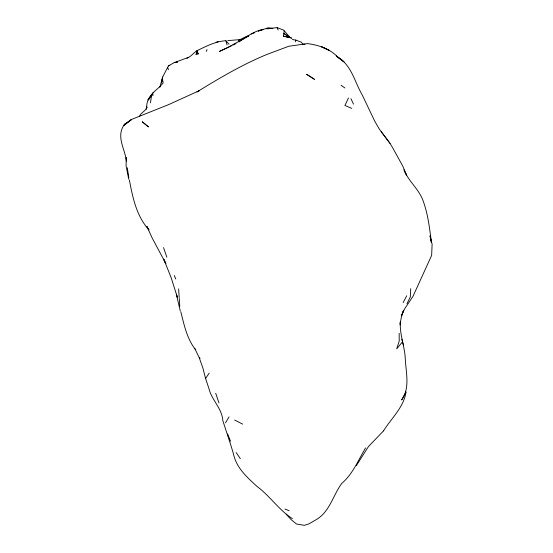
<?xml version="1.0" encoding="UTF-8"?>
<svg xmlns="http://www.w3.org/2000/svg" width="553" height="553" viewBox="0 0 553 553"><rect width="100%" height="100%" fill="white"/><g stroke="black" fill="none" stroke-linecap="round" stroke-linejoin="round"><path stroke-width="0.83" d="M410.727 288.728L410.312 296.926L406.994 303.659M159.879 87.222L162.644 77.047L168.43 65.869L174.16 62.648L188.525 57.339M400.089 324.95L400.344 321.715C399.466 334.634 405.01 346.883 405.321 359.768L405.349 360.044C406.158 373.199 410.001 388.372 401.658 399.957L406.033 391.863C403.821 407.298 391.4 418.206 383.492 430.898M196.944 50.682L196.681 53.012L195.838 54.629L198.292 53.876L196.944 50.682C206.186 46.334 215.49 41.302 225.914 40.742L229.039 44.226M127.28 167.773L128.835 177.665M284.201 30.913L283.399 36.194L291.168 37.88L291.846 38.523M146.275 108.754L147.07 103.065L148.149 99.817C151.411 92.641 158.365 88.895 163.163 83.005L162.43 78.837L161.49 83.012M153.416 92.178L151.598 95.095L150.478 102.865M295.482 41.814L295.779 40.065L292.316 39.553M400.165 323.526L401.333 317.339L403.559 310.261M161.573 82.39L162.644 77.047M146.448 109.197L147.022 106.84C146.068 111.167 140.953 112.259 139.522 116.317M403.185 311.021L401.464 315.77L404.582 308.94L412.967 296.373L431.651 255.389L432.107 244.205L430.034 235.848L431.319 242.56M206.262 51.394L207.064 49.597M348.473 97.985L344.913 105.45L351.729 108.367M403.137 302.65L406.704 295.758M365.588 447.93C358.213 460.207 352.876 473.983 341.685 483.495C333.072 495.267 329.878 511.318 316.689 519.385L308.92 523.857L304.413 525.35L296.463 524.009L291.168 519.64L286.136 514.214M225.479 422.838L229.046 416.893M356.326 465.681L368.422 446.589L383.402 431.001M205.654 378.356L209.221 373.116M151.598 95.095L148.052 100.003L152.815 93.768L152.918 95.724M402.653 341.595L396.708 348.895L399.204 341.166L399.183 333.335M148.149 99.817L149.158 99.063M239.014 41.924C246.603 36.844 254.339 30.788 263.581 29.364L258.23 31.079L268.281 27.761L272.906 28.514M251.387 33.989L254.65 32.696M186.886 58.362L190.287 56.33L196.37 51L196.681 53.012L198.292 53.876M238.302 40.507L246.624 36.311L248.753 35.814M231.41 45.823L219.292 51.491L227.815 47.496L248.774 35.966M232.917 45.083L235.937 43.604M168.43 65.869L169.902 65.351M216.099 42.277L218.159 41.627M227.815 40.618L241.267 39.512M268.848 28.701L266.435 28.728L277.164 27.65L283.613 30.097L290.242 37.701L283.862 33.436L290.083 37.632M304.966 44.254L302.636 44.102L301.572 42.284L295.779 40.065M283.399 36.194L291.168 37.88M338.298 57.706C330.59 48.996 318.749 45.07 307.558 43.597L288.763 46.265L267.016 54.394C242.449 64.494 219.576 78.028 196.999 91.922L199.557 90.54L169.031 104.441L132.001 119.248L123.761 125.448C116.095 137.061 125.206 149.206 126.361 161.158M284.968 509.009L289.136 510.778M321.528 46.846L328.966 50.261L322.102 46.908M328.344 49.964L328.966 50.261M242.67 424.123L234.624 420.038M292.385 518.673C278.864 509.907 269.988 496.062 257.062 486.467C246.887 477.149 236.325 467.831 233.38 453.626C230.152 442.504 226.295 431.568 222.804 420.563C222.057 408.308 211.564 400.033 208.875 388.358L205.557 378.425M341.049 85.259L344.899 87.982M344.125 61.929L337.178 56.821C351.459 64.708 354.501 81.699 362.139 94.777L374.844 121.383L379.344 129.119L390.031 143.386L392.63 147.734L402.778 166.107L406.566 175.17L405.066 172.128M343.399 61.383L336.59 56.012L338.305 57.775M390.031 143.386L381.135 131.607M236.172 452.554L240.341 458.714M195.237 349.302C186.824 338.395 184.108 324.749 180.796 311.726M147.222 227.117L146.759 226.26L149.013 229.924C136.48 216.147 132.706 197.635 129.374 179.967M403.89 169.73C408.529 181.515 419.409 189.416 423.37 201.548C428.091 214.716 429.653 228.748 431.43 242.553M194.718 348.355L199.149 357.535L202.751 367.545L205.467 378.141M350.927 98.676L353.533 104.144M147.575 227.898L152.213 238.053L165.872 263.691L163.736 259.136L171.126 277.606L177.306 297.106M174.306 275.512L175.764 279.009M227.636 434.001L230.546 441.301M277.164 27.65L278.097 30.021M199.557 357.376L200.013 358.565M163.543 247.592L166.84 257.173M215.725 393.328L218.974 402.943M177.319 297.12L176.352 294.224L180.237 310.869M167.718 67.411L168.416 69.664M401.831 339.286L403.538 345.425M225.914 40.742L227.076 44.987M128.745 179.234L126.098 165.969L126.208 157.612L126.381 159.153M178.654 288.88L179.193 297.562M179.269 298.475L179.76 306.258M124.743 124.045L123.761 125.448L131.172 119.704L124.743 124.045M175.315 62.406L174.16 62.648L177.548 62.081L175.315 62.406M314.401 79.293L306.715 74.379L314.401 79.293M148.363 126.837L142.37 121.86L148.363 126.837"/></g></svg>
